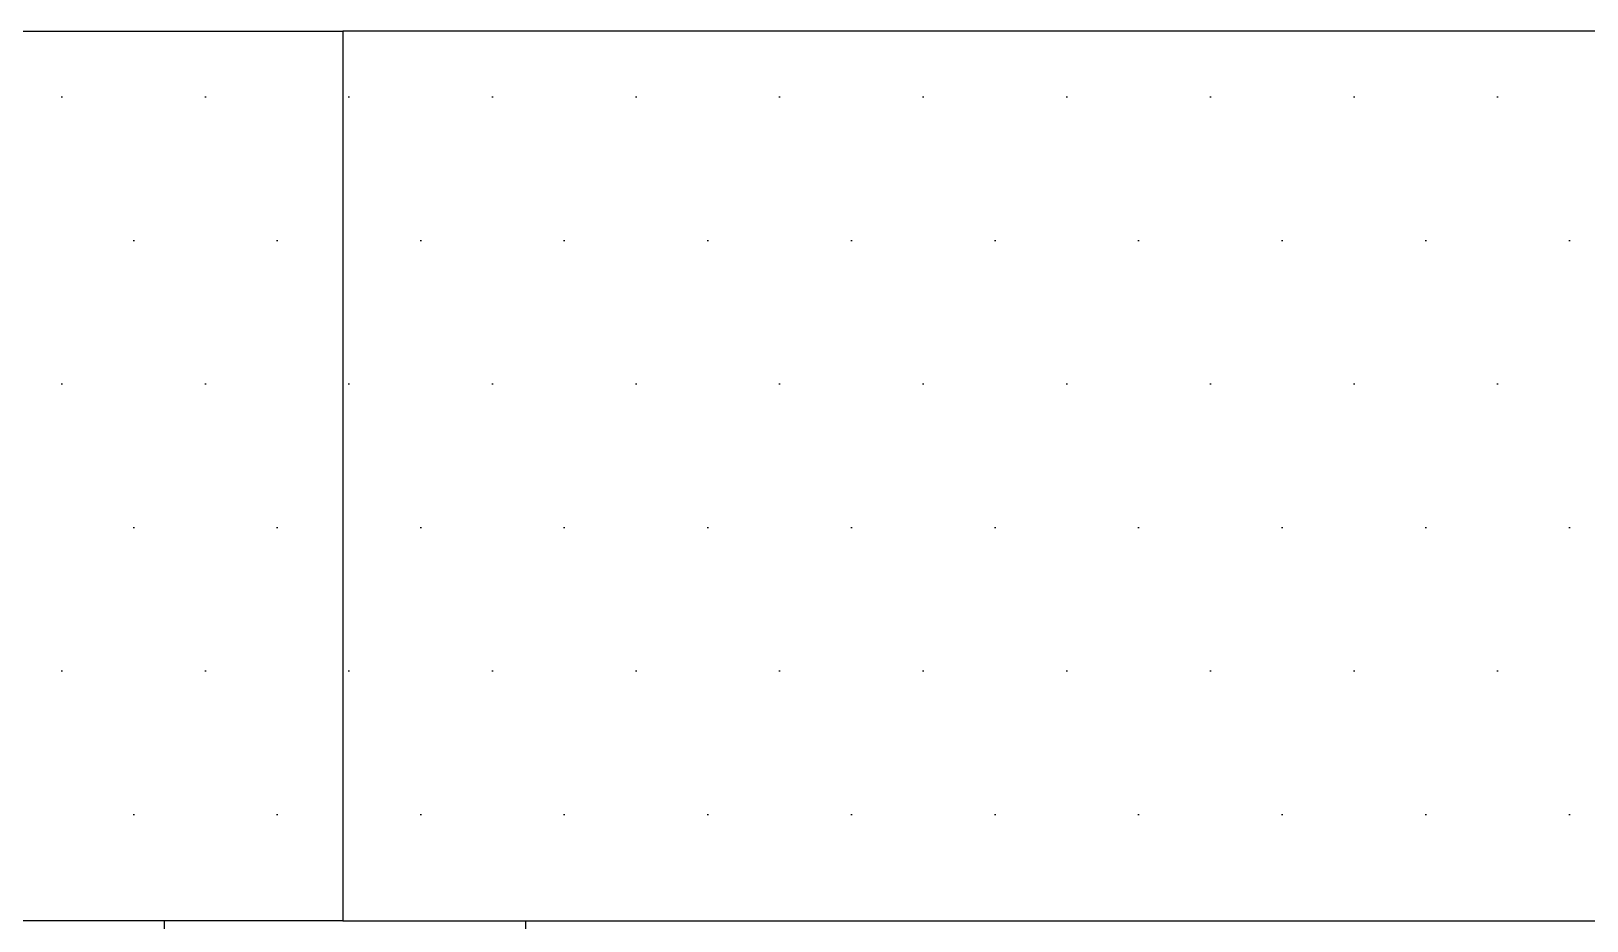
# Model space of a CAD drawing. Header units: millimetres. Extents: x -4391136 to -1798569, y -886572 to -291056.
# Drawn here: x -2465177.7 to -2464747.7, y -393411.9 to -393165.9 of the extents above; entities that cross this region are included whole.
import ezdxf

# ---------------------------------------------------------------- set-up
doc = ezdxf.new("R2010")
doc.units = ezdxf.units.MM
doc.set_wipeout_variables(frame=1)
for name, color, linetype in [('010 - ASPG_FLASHING_HATCH_', 7, 'Continuous'), ('010 - ASPG_FLASHING_MAIN_COLOR_2', 7, 'Continuous'), ('010 - ASPG_FLASHING_WIPEOUT_', 7, 'Continuous'), ('010 - ASPG_FRAMING_MAIN_COLOR_1', 7, 'Continuous'), ('010 - ASPG_FRAMING_WIPEOUT_', 7, 'Continuous'), ('_PP-Dim', 7, 'Continuous'), ('Xref-C-1-PP17-AR-2214-01-B$0$A-FLOR-E', 7, 'Continuous'), ('Xref-C-1-PP17-AR-2214-01-B$0$S-COLS', 7, 'Continuous'), ('Xref-C-1-PP17-AR-2214-01-B$0$WALL-E', 7, 'Continuous')]:
    doc.layers.add(name, color=color, linetype=linetype)
pattern_1 = [(0, (0, 0), (19.84375, 39.6875), [0, -39.6875])]

# ---------------------------------------------------------------- blocks, each defined once
blk = doc.blocks.new('Xref-C-1-PP17-AR-2214-01-B$0$H-Wide Flange-Column - H100x100x17_2-31208580-ENTRANCE 2 - LOWER ROOF FLOOR PLAN01-flat-1')
at = {"layer": 'Xref-C-1-PP17-AR-2214-01-B$0$S-COLS', "color": 7}
for p, q in [((-42, 50), (-50, 50)), ((-50, 50), (-50, -50)), ((-42, 13), (-42, 50)), ((50, 50), (42, 50)), ((42, 50), (42, 13)), ((50, -50), (50, 50)), ((32, 3), (-32, 3)), ((-32, -3), (32, -3)), ((-42, -50), (-42, -13)), ((42, -13), (42, -50)), ((-50, -50), (-42, -50)), ((42, -50), (50, -50))]:
    blk.add_line(p, q, dxfattribs=at)
for centre, radius, start, end in [((-32, 13), 9.99999999999999, 180, 270), ((32, 13), 10.00000000000001, 270, 0), ((-32, -13), 10.00000000000001, 90, 180), ((32, -13), 9.99999999999999, 0, 90)]:
    blk.add_arc(centre, radius, start, end, dxfattribs=at)
blk = doc.blocks.new('W-1-PP17-ENT2_REV00_20260526-152612_EX_LOPF-1')
at = {"layer": 'Xref-C-1-PP17-AR-2214-01-B$0$A-FLOR-E', "color": 7}
blk.add_line((-16634.99999829847, -10055.0088198926), (-19235.00000000186, -10055.0088198926), dxfattribs=at)
at = {"layer": 'Xref-C-1-PP17-AR-2214-01-B$0$WALL-E', "color": 7}
blk.add_line((-16634.99999829847, -10055.0088198926), (-19234.99999829847, -10055.0088198926), dxfattribs=at)
at = {"color": 7, "rotation": 270}
blk.add_blockref('Xref-C-1-PP17-AR-2214-01-B$0$H-Wide Flange-Column - H100x100x17_2-31208580-ENTRANCE 2 - LOWER ROOF FLOOR PLAN01-flat-1', (-17934.45024435828, -10155.0088198926), dxfattribs=at)
blk = doc.blocks.new('*U1993')
at = {"color": 7}
blk.add_wipeout([(-949.9999999999994, -3.637978807091713e-12), (1000.0036141974834, -3.637978807091713e-12), (1000.0036141974834, 119.92499999998518), (-949.9999999999994, 119.92499999998518)], dxfattribs=at).dxf.layer = '010 - ASPG_FRAMING_WIPEOUT_'
at = {"layer": '010 - ASPG_FRAMING_MAIN_COLOR_1', "color": 7}
for p, q in [((1000.003614197485, 119.9249999999884), (-950, 119.9249999999884)), ((-950, 114.8500000000058), (1000.003614197485, 114.8500000000058)), ((-950, 109.5400000000081), (1000.003614197485, 109.5400000000081)), ((-950, 10.38499999998021), (1000.003614197485, 10.38499999998021)), ((-949.9999999999563, 5.309999999997672), (1000.003614197485, 5.309999999997672))]:
    blk.add_line(p, q, dxfattribs=at)
blk = doc.blocks.new('W-1-PP17-ENT2_REV00_20260528-225335_ASPG_UPPF')
at = {"color": 7}
blk.add_blockref('*U1993', (-18185, -10205), dxfattribs=at)
blk = doc.blocks.new('*U3051')
at = {"color": 7}
blk.add_wipeout([(0, -52.000000000100044), (1796.000000001731, -52.000000000100044), (1550.0000000016726, -297.99999999998045), (0, -297.99999999998045)], dxfattribs=at).dxf.layer = '010 - ASPG_FLASHING_WIPEOUT_'
at = {"layer": '010 - ASPG_FLASHING_HATCH_'}
h = blk.add_hatch(dxfattribs=at)
h.set_pattern_fill('DOTS', scale=0.5)
h.set_pattern_definition(pattern_1)
h.paths.add_polyline_path([(0, -52), (1796.000000001909, -52), (1550.000000001851, -298), (1.094595811627281e-16, -298)])
at = {"layer": '010 - ASPG_FLASHING_MAIN_COLOR_2', "color": 7}
blk.add_lwpolyline([(0, -52), (1796.000000001909, -52), (1550.000000001851, -298), (1.094595811627281e-16, -298)], close=True, dxfattribs=at)
blk = doc.blocks.new('*U3060')
at = {"color": 7}
blk.add_wipeout([(0, -52.000000000100044), (3000.000000000055, -52.000000000100044), (2999.9999999999964, -297.99999999998), (0, -297.99999999998)], dxfattribs=at).dxf.layer = '010 - ASPG_FLASHING_WIPEOUT_'
at = {"layer": '010 - ASPG_FLASHING_HATCH_'}
h = blk.add_hatch(dxfattribs=at)
h.set_pattern_fill('DOTS', scale=0.5)
h.set_pattern_definition(pattern_1)
h.paths.add_polyline_path([(0, -52), (3000.000000000233, -52), (3000.000000000175, -298), (1.094595811627281e-16, -298)])
at = {"layer": '010 - ASPG_FLASHING_MAIN_COLOR_2', "color": 7}
blk.add_lwpolyline([(0, -52), (3000.000000000233, -52), (3000.000000000175, -298), (1.094595811627281e-16, -298)], close=True, dxfattribs=at)

msp = doc.modelspace()

# ---------------------------------------------------------------- block references
at = {"color": 7}
msp.add_blockref('W-1-PP17-ENT2_REV00_20260528-225335_ASPG_UPPF', (-2447156.514610203, -383210.8748381315), dxfattribs=at)

# ---------------------------------------------------------------- next in the draw order: block references
at = {"layer": '_PP-Dim', "color": 7}
msp.add_blockref('W-1-PP17-ENT2_REV00_20260526-152612_EX_LOPF-1', (-2447156.514610203, -383210.8748381315), dxfattribs=at)

# ---------------------------------------------------------------- next in the draw order: block references
at = {"color": 7, "rotation": 180}
msp.add_blockref('*U3051', (-2465091.514610203, -393463.8748381311), dxfattribs=at)

# ---------------------------------------------------------------- next in the draw order: block references
at = {"color": 7, "xscale": -1, "rotation": 180}
msp.add_blockref('*U3060', (-2465091.514610203, -393463.8748381311), dxfattribs=at)

doc.saveas('drawing.dxf')
